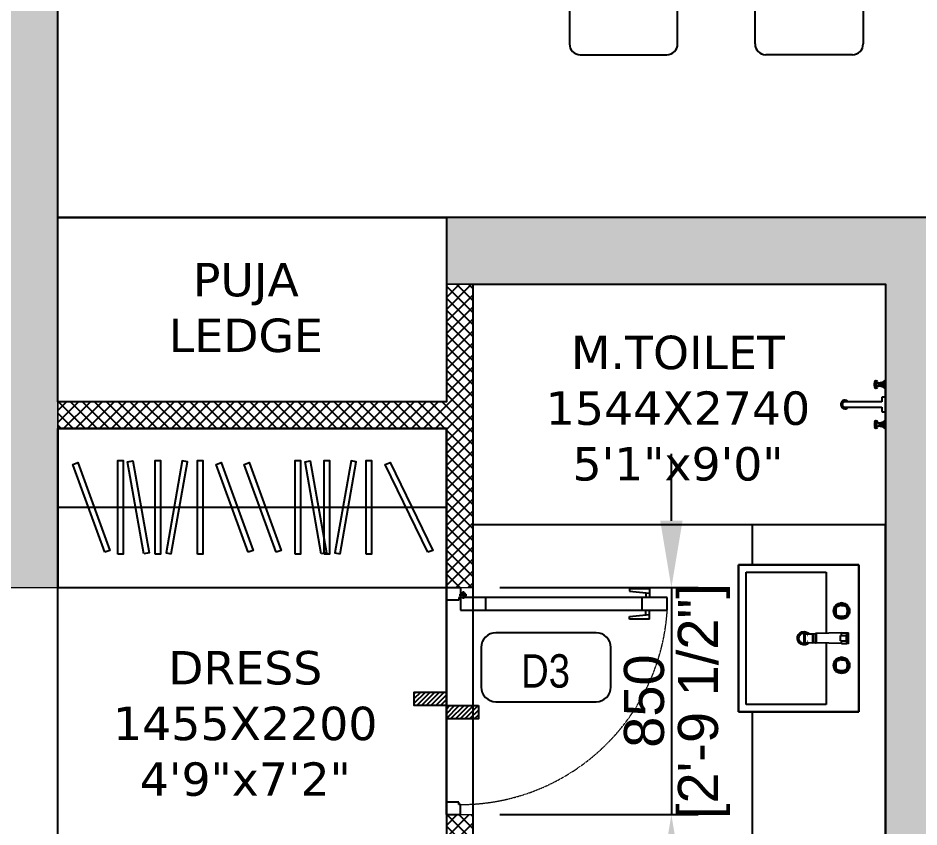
# Model space of a CAD drawing. Header units: millimetres. Extents: x 94643 to 134206, y 115494 to 180803.
# Drawn here: x 120101 to 123475, y 123927 to 126954 of the extents above; entities that cross this region are included whole.
import ezdxf
from ezdxf.enums import TextEntityAlignment as Align

# ---------------------------------------------------------------- set-up
doc = ezdxf.new("R2010")
doc.units = ezdxf.units.MM
doc.linetypes.add('3.5BHK EAST-UN-5$0$DASHED', pattern=[0.75, 0.5, -0.25])
for name, color, linetype in [('A-Dimensions', 4, 'Continuous'), ('A-Dining Table', 253, 'Continuous'), ('A-Door', 11, 'Continuous'), ('A-Door Line', 8, 'Continuous'), ('A-Fixture', 8, 'Continuous'), ('A-Handwash', 252, 'Continuous'), ('A-Handwash Platform', 253, 'Continuous'), ('A-Hatch', 252, 'Continuous'), ('A-MBR-Dress-Wardrobe', 253, 'Continuous'), ('A-Puja', 8, 'Continuous'), ('A-Room Boundary', 44, 'Continuous'), ('A-Shower', 253, 'Continuous'), ('A-Shower Glass', 253, 'Continuous'), ('A-Text Main', 44, 'Continuous')]:
    doc.layers.add(name, color=color, linetype=linetype)
doc.layers.add('A-Wall', color=240, linetype='Continuous', lineweight=35)
doc.styles.add('2024-08-29_TOWER-A$0$simplex-0.8', font='simplex.shx', dxfattribs={"width": 0.8})
doc.styles.add('3.5BHK WEST-UN-6$0$grid_text', font='verdana.ttf')
doc.styles.add('ARIAL', font='ARIALN.TTF')
doc.styles.add('S', font='arial.ttf', dxfattribs={"height": 150})
doc.dimstyles.new('DIMSMALL', dxfattribs={"dimtxt": 150, "dimasz": 250, "dimexe": 100, "dimexo": 100, "dimgap": 25, "dimtad": 1, "dimdec": 0, "dimzin": 0, "dimdsep": 46, "dimtxsty": 'S', "dimcen": 0, "dimdle": 100, "dimclrd": 8, "dimclre": 8, "dimclrt": 256, "dimazin": 0, "dimtfac": 1, "dimtdec": 0, "dimtix": 1, "dimtmove": 0, "dimatfit": 3, "dimldrblk": '12_DatumFilled', "dimfxl": 1, "dimtolj": 1, "dimtzin": 0, "dimlwd": -1, "dimlwe": -1, "dimarcsym": 1})

# ---------------------------------------------------------------- blocks, each defined once
blk = doc.blocks.new('*D250')
at = {"layer": 'A-Dimensions', "color": 8, "transparency": 16777216}
for p, q in [((122548, 125072.7), (122548, 125322.7)), ((121905.4, 124822.7), (122648, 124822.7)), ((122548, 124822.7), (122548, 123972.7)), ((121905.4, 123972.7), (122648, 123972.7)), ((122548, 123722.7), (122548, 123472.7))]:
    blk.add_line(p, q, dxfattribs=at)
for points in [[(122506.3, 125072.7), (122589.7, 125072.7), (122548, 124822.7)], [(122506.3, 123722.7), (122589.7, 123722.7), (122548, 123972.7)]]:
    blk.add_solid(points, dxfattribs=at)
at = {"layer": 'Defpoints', "color": 0, "transparency": 16777216}
for p in [(121805.4, 124822.7), (121805.4, 123972.7), (122548, 123972.7)]:
    blk.add_point(p, dxfattribs=at)
at = {"layer": 'A-Dimensions', "lineweight": 30, "transparency": 16777216, "char_height": 150, "attachment_point": 5, "rotation": 90, "style": 'S'}
for s, insert in [('\\A1;[2\'-9 1/2"]', (122670.1, 124397.7)), ('\\A1;850', (122446.4, 124397.7))]:
    blk.add_mtext(s, dxfattribs=dict(at, insert=insert))
blk = doc.blocks.new('12_DatumFilled')
at = {"color": 8, "linetype": 'ByBlock'}
blk.add_solid([(0, 0.577), (-1, 0), (0, -0.577)], dxfattribs=at)
blk = doc.blocks.new('A$C9b4d8ff6')
at = {"layer": 'A-Door'}
for p, q in [((84.9, 827.1), (37.7, 827.1)), ((37.7, 827.1), (37.8, 53.1)), ((85, 53.1), (84.9, 827.1)), ((4.7, 761.1), (37.7, 761.1)), ((4.7, 761.1), (4.7, 685.5)), ((14.1, 685.5), (21.1, 761.1)), ((19.8, 746.9), (37.7, 746.9)), ((117.9, 761.1), (84.9, 761.1)), ((102.8, 746.9), (84.9, 746.9)), ((108.5, 685.5), (101.5, 761.1)), ((117.9, 761.1), (118, 685.5)), ((84.9, 732.7), (37.7, 732.7)), ((4.7, 685.5), (14.1, 685.5)), ((118, 685.5), (108.5, 685.5)), ((84.9, 147.5), (37.7, 147.5)), ((28.3, 76.7), (28.3, 48.4)), ((0, 0), (0, 53.1)), ((0, 53.1), (37.8, 53.1)), ((14.2, 62.5), (42.5, 62.5)), ((37.8, 53.1), (85, 53.1)), ((37.8, 53.1), (37.8, 47.2)), ((37.8, 47.2), (47.2, 47.2)), ((47.2, 47.2), (47.2, 0)), ((85, 53.1), (85, 53.1)), ((802.8, 47.2), (802.8, 0.1)), ((812.2, 47.2), (802.8, 47.2)), ((850, 53.2), (812.2, 53.1)), ((812.2, 53.1), (812.2, 47.2)), ((850, 0.1), (850, 53.2)), ((47.2, 0), (0, 0)), ((802.8, 0.1), (850, 0.1))]:
    blk.add_line(p, q, dxfattribs=at)
blk.add_circle((28.3, 62.5), 9.44, dxfattribs=at)
at = {"layer": 'A-Door', "linetype": '3.5BHK EAST-UN-5$0$DASHED', "lineweight": 0}
blk.add_arc((35.5, 52), 776.7, 0.0858, 86.3542, dxfattribs=at)
blk = doc.blocks.new('A$Cf00fcc3f')
at = {"layer": 'A-Fixture'}
for p, q in [((0, 0), (0, -450)), ((550, 0), (0, 0)), ((0, -450), (0, 0)), ((0, 0), (550, 0)), ((550, -450), (550, 0)), ((550, 0), (550, -450)), ((144.2, -58.7), (143.6, -64.6)), ((143.6, -64.6), (144.2, -70.5)), ((143.6, -64.6), (144.2, -70.5)), ((145.9, -53), (144.2, -58.7)), ((148.7, -47.8), (145.9, -53)), ((146.8, -64.6), (147.8, -54.3)), ((147.8, -74.9), (146.8, -64.6)), ((149.4, -64.6), (146.8, -64.6)), ((147.8, -54.3), (150.8, -44.3)), ((147.8, -54.3), (150.3, -55.2)), ((150.3, -45.9), (148.7, -47.8)), ((149.4, -64.6), (150.3, -55.2)), ((150.3, -73.9), (149.4, -64.6)), ((150.3, -55.2), (152.9, -46.2)), ((151.6, -42.4), (150.8, -44.3)), ((150.8, -44.3), (152.9, -46.2)), ((151.6, -42.4), (153.6, -41.5)), ((153.7, -44.5), (151.6, -42.4)), ((152.5, -55), (151.6, -64.6)), ((151.6, -64.6), (152.5, -74.2)), ((151.6, -64.6), (152.5, -74.2)), ((155.2, -46), (152.5, -55)), ((155.2, -46), (152.5, -55)), ((153.7, -44.5), (152.9, -46.2)), ((154.1, -55.3), (153.2, -64.6)), ((153.2, -64.6), (154.1, -73.9)), ((153.6, -41.5), (163.5, -38.6)), ((155.5, -43.7), (153.6, -41.5)), ((155.5, -43.7), (153.7, -44.5)), ((156.4, -47.2), (154.1, -55.3)), ((157.1, -39.5), (155.1, -41.1)), ((164.2, -43.3), (155.2, -46)), ((155.5, -43.7), (164.5, -41)), ((164.5, -44.9), (156.4, -47.2)), ((162.3, -36.7), (157.1, -39.5)), ((167.9, -35), (162.3, -36.7)), ((163.5, -38.6), (173.8, -37.6)), ((163.5, -38.6), (164.5, -41)), ((173.8, -42.3), (164.2, -43.3)), ((173.8, -42.3), (164.2, -43.3)), ((164.5, -41), (173.8, -40.1)), ((173.8, -43.9), (164.5, -44.9)), ((173.8, -34.4), (167.9, -35)), ((179.7, -35), (173.8, -34.4)), ((179.7, -35), (173.8, -34.4)), ((173.8, -37.6), (184.1, -38.6)), ((173.8, -37.6), (173.8, -40.1)), ((173.8, -40.1), (183.2, -41)), ((183.4, -43.3), (173.8, -42.3)), ((183.1, -44.9), (173.8, -43.9)), ((185.4, -36.7), (179.7, -35)), ((185.4, -36.7), (179.7, -35)), ((191.2, -47.2), (183.1, -44.9)), ((184.1, -38.6), (183.2, -41)), ((183.2, -41), (192.2, -43.7)), ((183.4, -43.3), (192.4, -46)), ((192.4, -46), (183.4, -43.3)), ((184.1, -38.6), (194.1, -41.5)), ((190.6, -39.5), (185.4, -36.7)), ((190.6, -39.5), (185.4, -36.7)), ((192.5, -41.1), (190.6, -39.5)), ((192.5, -41.1), (190.6, -39.5)), ((191.2, -47.2), (193.5, -55.3)), ((192.2, -43.7), (194.1, -41.5)), ((192.2, -43.7), (193.9, -44.5)), ((192.4, -46), (195.1, -55)), ((194.4, -64.6), (193.5, -55.3)), ((194.4, -64.6), (193.5, -73.9)), ((193.9, -44.5), (196, -42.4)), ((193.9, -44.5), (194.7, -46.2)), ((194.1, -41.5), (196, -42.4)), ((196.9, -44.3), (194.7, -46.2)), ((194.7, -46.2), (197.4, -55.2)), ((195.1, -55), (196, -64.6)), ((196, -64.6), (195.1, -74.2)), ((196, -42.4), (196.9, -44.3)), ((196.9, -44.3), (199.8, -54.3)), ((198.9, -47.8), (197.3, -45.9)), ((198.9, -47.8), (197.3, -45.9)), ((199.8, -54.3), (197.4, -55.2)), ((197.4, -55.2), (198.3, -64.6)), ((198.3, -64.6), (197.4, -73.9)), ((198.3, -64.6), (200.8, -64.6)), ((201.7, -53), (198.9, -47.8)), ((201.7, -53), (198.9, -47.8)), ((199.8, -54.3), (200.8, -64.6)), ((200.8, -64.6), (199.8, -74.9)), ((203.4, -58.7), (201.7, -53)), ((203.4, -58.7), (201.7, -53)), ((203.4, -58.7), (204, -64.6)), ((204, -64.6), (203.4, -58.7)), ((204, -64.6), (203.4, -70.5)), ((204, -64.6), (203.4, -70.5)), ((254.8, -39.2), (296, -39.2)), ((254.8, -39.2), (255, -45.5)), ((255.5, -64.6), (255, -45.5)), ((255, -45.5), (295.9, -45.5)), ((255.5, -64.6), (258.3, -160.2)), ((255.5, -64.6), (265.1, -64.6)), ((265.1, -68.5), (265.1, -47.9)), ((285.7, -47.9), (265.1, -47.9)), ((285.7, -68.5), (285.7, -47.9)), ((285.7, -64.6), (295.3, -64.6)), ((295.3, -64.6), (292.6, -160.2)), ((295.3, -64.6), (295.9, -45.5)), ((295.9, -45.5), (296, -39.2)), ((347.4, -58.7), (346.8, -64.6)), ((346.8, -64.6), (347.4, -70.5)), ((346.8, -64.6), (347.4, -70.5)), ((349.1, -53), (347.4, -58.7)), ((351.9, -47.8), (349.1, -53)), ((350, -64.6), (351, -54.3)), ((351, -74.9), (350, -64.6)), ((352.6, -64.6), (350, -64.6)), ((351, -54.3), (354, -44.3)), ((351, -54.3), (353.5, -55.2)), ((353.5, -45.9), (351.9, -47.8)), ((352.6, -64.6), (353.5, -55.2)), ((353.5, -73.9), (352.6, -64.6)), ((353.5, -55.2), (356.1, -46.2)), ((354.8, -42.4), (354, -44.3)), ((354, -44.3), (356.1, -46.2)), ((354.8, -42.4), (356.8, -41.5)), ((356.9, -44.5), (354.8, -42.4)), ((355.7, -55), (354.8, -64.6)), ((354.8, -64.6), (355.7, -74.2)), ((354.8, -64.6), (355.7, -74.2)), ((358.4, -46), (355.7, -55)), ((358.4, -46), (355.7, -55)), ((356.9, -44.5), (356.1, -46.2)), ((357.3, -55.3), (356.4, -64.6)), ((356.4, -64.6), (357.3, -73.9)), ((356.8, -41.5), (366.7, -38.6)), ((358.7, -43.7), (356.8, -41.5)), ((358.7, -43.7), (356.9, -44.5)), ((359.6, -47.2), (357.3, -55.3)), ((360.3, -39.5), (358.3, -41.1)), ((367.4, -43.3), (358.4, -46)), ((358.7, -43.7), (367.7, -41)), ((367.7, -44.9), (359.6, -47.2)), ((365.5, -36.7), (360.3, -39.5)), ((371.1, -35), (365.5, -36.7)), ((366.7, -38.6), (377, -37.6)), ((366.7, -38.6), (367.7, -41)), ((377, -42.3), (367.4, -43.3)), ((377, -42.3), (367.4, -43.3)), ((367.7, -41), (377, -40.1)), ((377, -43.9), (367.7, -44.9)), ((377, -34.4), (371.1, -35)), ((382.9, -35), (377, -34.4)), ((382.9, -35), (377, -34.4)), ((377, -37.6), (387.3, -38.6)), ((377, -37.6), (377, -40.1)), ((377, -40.1), (386.4, -41)), ((386.6, -43.3), (377, -42.3)), ((386.3, -44.9), (377, -43.9)), ((388.6, -36.7), (382.9, -35)), ((388.6, -36.7), (382.9, -35)), ((394.4, -47.2), (386.3, -44.9)), ((387.3, -38.6), (386.4, -41)), ((386.4, -41), (395.4, -43.7)), ((386.6, -43.3), (395.6, -46)), ((395.6, -46), (386.6, -43.3)), ((387.3, -38.6), (397.3, -41.5)), ((393.8, -39.5), (388.6, -36.7)), ((393.8, -39.5), (388.6, -36.7)), ((395.7, -41.1), (393.8, -39.5)), ((395.7, -41.1), (393.8, -39.5)), ((394.4, -47.2), (396.7, -55.3)), ((395.4, -43.7), (397.3, -41.5)), ((395.4, -43.7), (397.1, -44.5)), ((395.6, -46), (398.3, -55)), ((397.6, -64.6), (396.7, -55.3)), ((397.6, -64.6), (396.7, -73.9)), ((397.1, -44.5), (399.2, -42.4)), ((397.1, -44.5), (397.9, -46.2)), ((397.3, -41.5), (399.2, -42.4)), ((400.1, -44.3), (397.9, -46.2)), ((397.9, -46.2), (400.6, -55.2)), ((398.3, -55), (399.2, -64.6)), ((399.2, -64.6), (398.3, -74.2)), ((399.2, -42.4), (400.1, -44.3)), ((400.1, -44.3), (403, -54.3)), ((402.1, -47.8), (400.5, -45.9)), ((402.1, -47.8), (400.5, -45.9)), ((403, -54.3), (400.6, -55.2)), ((400.6, -55.2), (401.5, -64.6)), ((401.5, -64.6), (400.6, -73.9)), ((401.5, -64.6), (404, -64.6)), ((404.9, -53), (402.1, -47.8)), ((404.9, -53), (402.1, -47.8)), ((403, -54.3), (404, -64.6)), ((404, -64.6), (403, -74.9)), ((406.6, -58.7), (404.9, -53)), ((406.6, -58.7), (404.9, -53)), ((406.6, -58.7), (407.2, -64.6)), ((406.6, -58.7), (407.2, -64.6)), ((407.2, -64.6), (406.6, -70.5)), ((407.2, -64.6), (406.6, -70.5)), ((144.2, -70.5), (145.9, -76.1)), ((144.2, -70.5), (145.9, -76.1)), ((145.9, -76.1), (148.7, -81.3)), ((145.9, -76.1), (148.7, -81.3)), ((147.8, -74.9), (150.3, -73.9)), ((150.8, -84.8), (147.8, -74.9)), ((148.7, -81.3), (150.3, -83.2)), ((148.7, -81.3), (150.3, -83.2)), ((152.9, -82.9), (150.3, -73.9)), ((150.8, -84.8), (152.9, -82.9)), ((151.6, -86.8), (150.8, -84.8)), ((151.6, -86.8), (153.7, -84.7)), ((151.6, -86.8), (153.6, -87.6)), ((152.5, -74.2), (155.2, -83.2)), ((152.5, -74.2), (155.2, -83.2)), ((152.9, -82.9), (153.7, -84.7)), ((155.5, -85.5), (153.6, -87.6)), ((163.5, -90.6), (153.6, -87.6)), ((153.7, -84.7), (155.5, -85.5)), ((154.1, -73.9), (156.4, -81.9)), ((155.1, -88.1), (157.1, -89.7)), ((155.1, -88.1), (157.1, -89.7)), ((155.2, -83.2), (164.2, -85.9)), ((155.2, -83.2), (164.2, -85.9)), ((164.5, -88.1), (155.5, -85.5)), ((156.4, -81.9), (164.5, -84.3)), ((157.1, -89.7), (162.3, -92.4)), ((157.1, -89.7), (162.3, -92.4)), ((162.3, -92.4), (167.9, -94.2)), ((162.3, -92.4), (167.9, -94.2)), ((163.5, -90.6), (164.5, -88.1)), ((173.8, -91.6), (163.5, -90.6)), ((164.2, -85.9), (173.8, -86.8)), ((164.2, -85.9), (173.8, -86.8)), ((164.5, -84.3), (173.8, -85.2)), ((173.8, -89), (164.5, -88.1)), ((167.9, -94.2), (173.8, -94.7)), ((167.9, -94.2), (173.8, -94.7)), ((173.8, -85.2), (183.1, -84.3)), ((173.8, -86.8), (183.4, -85.9)), ((173.8, -86.8), (183.4, -85.9)), ((183.2, -88.1), (173.8, -89)), ((173.8, -91.6), (173.8, -89)), ((184.1, -90.6), (173.8, -91.6)), ((173.8, -94.7), (179.7, -94.2)), ((173.8, -94.7), (179.7, -94.2)), ((179.7, -94.2), (185.4, -92.4)), ((179.7, -94.2), (185.4, -92.4)), ((183.1, -84.3), (191.2, -81.9)), ((192.2, -85.5), (183.2, -88.1)), ((184.1, -90.6), (183.2, -88.1)), ((183.4, -85.9), (192.4, -83.2)), ((183.4, -85.9), (192.4, -83.2)), ((194.1, -87.6), (184.1, -90.6)), ((185.4, -92.4), (190.6, -89.7)), ((185.4, -92.4), (190.6, -89.7)), ((190.6, -89.7), (192.5, -88.1)), ((190.6, -89.7), (192.5, -88.1)), ((191.2, -81.9), (193.5, -73.9)), ((192.2, -85.5), (193.9, -84.7)), ((192.2, -85.5), (194.1, -87.6)), ((192.4, -83.2), (195.1, -74.2)), ((192.4, -83.2), (195.1, -74.2)), ((193.9, -84.7), (194.7, -82.9)), ((193.9, -84.7), (196, -86.8)), ((196, -86.8), (194.1, -87.6)), ((197.4, -73.9), (194.7, -82.9)), ((196.9, -84.8), (194.7, -82.9)), ((196, -86.8), (196.9, -84.8)), ((199.8, -74.9), (196.9, -84.8)), ((197.3, -83.2), (198.9, -81.3)), ((197.3, -83.2), (198.9, -81.3)), ((199.8, -74.9), (197.4, -73.9)), ((198.9, -81.3), (201.7, -76.1)), ((198.9, -81.3), (201.7, -76.1)), ((201.7, -76.1), (203.4, -70.5)), ((201.7, -76.1), (203.4, -70.5)), ((265.1, -68.5), (285.7, -68.5)), ((347.4, -70.5), (349.1, -76.1)), ((347.4, -70.5), (349.1, -76.1)), ((349.1, -76.1), (351.9, -81.3)), ((349.1, -76.1), (351.9, -81.3)), ((351, -74.9), (353.5, -73.9)), ((354, -84.8), (351, -74.9)), ((351.9, -81.3), (353.5, -83.2)), ((351.9, -81.3), (353.5, -83.2)), ((356.1, -82.9), (353.5, -73.9)), ((354, -84.8), (356.1, -82.9)), ((354.8, -86.8), (354, -84.8)), ((354.8, -86.8), (356.9, -84.7)), ((354.8, -86.8), (356.8, -87.6)), ((355.7, -74.2), (358.4, -83.2)), ((355.7, -74.2), (358.4, -83.2)), ((356.1, -82.9), (356.9, -84.7)), ((358.7, -85.5), (356.8, -87.6)), ((366.7, -90.6), (356.8, -87.6)), ((356.9, -84.7), (358.7, -85.5)), ((357.3, -73.9), (359.6, -81.9)), ((358.3, -88.1), (360.3, -89.7)), ((358.3, -88.1), (360.3, -89.7)), ((358.4, -83.2), (367.4, -85.9)), ((358.4, -83.2), (367.4, -85.9)), ((367.7, -88.1), (358.7, -85.5)), ((359.6, -81.9), (367.7, -84.3)), ((360.3, -89.7), (365.5, -92.4)), ((360.3, -89.7), (365.5, -92.4)), ((365.5, -92.4), (371.1, -94.2)), ((365.5, -92.4), (371.1, -94.2)), ((366.7, -90.6), (367.7, -88.1)), ((377, -91.6), (366.7, -90.6)), ((367.4, -85.9), (377, -86.8)), ((367.4, -85.9), (377, -86.8)), ((367.7, -84.3), (377, -85.2)), ((377, -89), (367.7, -88.1)), ((371.1, -94.2), (377, -94.7)), ((371.1, -94.2), (377, -94.7)), ((377, -85.2), (386.3, -84.3)), ((377, -86.8), (386.6, -85.9)), ((377, -86.8), (386.6, -85.9)), ((386.4, -88.1), (377, -89)), ((377, -91.6), (377, -89)), ((387.3, -90.6), (377, -91.6)), ((377, -94.7), (382.9, -94.2)), ((377, -94.7), (382.9, -94.2)), ((382.9, -94.2), (388.6, -92.4)), ((382.9, -94.2), (388.6, -92.4)), ((386.3, -84.3), (394.4, -81.9)), ((395.4, -85.5), (386.4, -88.1)), ((387.3, -90.6), (386.4, -88.1)), ((386.6, -85.9), (395.6, -83.2)), ((386.6, -85.9), (395.6, -83.2)), ((397.3, -87.6), (387.3, -90.6)), ((388.6, -92.4), (393.8, -89.7)), ((388.6, -92.4), (393.8, -89.7)), ((393.8, -89.7), (395.7, -88.1)), ((393.8, -89.7), (395.7, -88.1)), ((394.4, -81.9), (396.7, -73.9)), ((395.4, -85.5), (397.1, -84.7)), ((395.4, -85.5), (397.3, -87.6)), ((395.6, -83.2), (398.3, -74.2)), ((395.6, -83.2), (398.3, -74.2)), ((397.1, -84.7), (397.9, -82.9)), ((397.1, -84.7), (399.2, -86.8)), ((399.2, -86.8), (397.3, -87.6)), ((400.6, -73.9), (397.9, -82.9)), ((400.1, -84.8), (397.9, -82.9)), ((399.2, -86.8), (400.1, -84.8)), ((403, -74.9), (400.1, -84.8)), ((400.5, -83.2), (402.1, -81.3)), ((400.5, -83.2), (402.1, -81.3)), ((403, -74.9), (400.6, -73.9)), ((402.1, -81.3), (404.9, -76.1)), ((402.1, -81.3), (404.9, -76.1)), ((404.9, -76.1), (406.6, -70.5)), ((404.9, -76.1), (406.6, -70.5)), ((257.2, -122), (27.5, -122)), ((27.5, -122), (27.5, -422)), ((522.5, -122), (293.7, -122)), ((522.5, -422), (522.5, -122)), ((258.3, -162.3), (258.3, -160.2)), ((292.6, -160.2), (258.3, -160.2)), ((258.3, -162.3), (258.6, -171.8)), ((258.3, -162.3), (292.5, -162.3)), ((292.2, -171.8), (292.5, -162.3)), ((292.6, -160.2), (292.5, -162.3)), ((258.6, -171.8), (258.6, -172.7)), ((258.6, -171.8), (292.2, -171.8)), ((259.4, -201.1), (258.6, -172.7)), ((292.2, -172.7), (258.6, -172.7)), ((259.4, -201.1), (259.5, -204.3)), ((259.4, -201.1), (291.4, -201.1)), ((264.3, -192.3), (264.3, -190.8)), ((286.5, -192.3), (286.5, -190.8)), ((291.3, -204.3), (291.4, -201.1)), ((291.4, -201.1), (292.2, -172.7)), ((292.2, -171.8), (292.2, -172.7)), ((259.5, -204.3), (291.3, -204.3)), ((27.5, -422), (522.5, -422)), ((0, -450), (550, -450)), ((550, -450), (0, -450))]:
    blk.add_line(p, q, dxfattribs=at)
for radius, start, end in [(25, 130.6704, 0), (20, 145.6811, 0), (25, 0, 45), (20, 0, 24.0891)]:
    blk.add_arc((275, -205), radius, start, end, dxfattribs=at)
blk = doc.blocks.new('A$Cfbc7273c')
at = {"layer": 'A-Shower'}
for p, q in [((-41.9, 68.8), (-41.9, 81.3)), ((-41.9, 81.3), (-27.4, 81.2)), ((-27.4, 68.8), (-41.9, 68.8)), ((-23.6, 68.6), (-23.6, 81.3)), ((-22.2, 81.5), (-22.2, 68.5)), ((-20.4, 68.3), (-20.4, 81.7)), ((-18, 82.2), (-18, 67.8)), ((-15.8, 67.3), (-15.8, 82.7)), ((-13.3, 66.5), (-13.3, 83.5)), ((-9.9, 65.2), (-9.9, 84.7)), ((-5.4, 63), (-5.4, 87)), ((0, 90.6), (0, 59.4)), ((0, -90.6), (0, 90.6)), ((-13.5, 10), (-152, 10)), ((-13.5, 26), (-13.5, 10)), ((0, 27), (-12.5, 27)), ((0, -27), (0, 27)), ((-152, -10), (-13.5, -10)), ((-13.5, -10), (-13.5, -26)), ((-12.5, -27), (0, -27)), ((-15.8, -67.3), (-15.8, -82.7)), ((-13.3, -66.5), (-13.3, -83.5)), ((-9.9, -65.2), (-9.9, -84.7)), ((-5.4, -63), (-5.4, -87)), ((0, -90.6), (0, -59.4)), ((-41.9, -68.8), (-41.9, -81.3)), ((-27.4, -68.8), (-41.9, -68.8)), ((-41.9, -81.3), (-27.4, -81.2)), ((-23.6, -68.6), (-23.6, -81.3)), ((-22.2, -81.5), (-22.2, -68.5)), ((-20.4, -68.3), (-20.4, -81.7)), ((-18, -82.2), (-18, -67.8))]:
    blk.add_line(p, q, dxfattribs=at)
for centre, radius in [((-36, 85.7), 4.41), ((-36, 64.3), 4.41), ((-36, 74.8), 3.69), ((-36, -64.3), 4.41), ((-36, -85.7), 4.41), ((-36, -74.8), 3.69)]:
    blk.add_circle(centre, radius, dxfattribs=at)
for centre, radius, start, end in [((-27.2, 125.4), 44.2, 269.7849, 308.0362), ((-27.4, 24.1), 44.7, 52.1791, 90), ((-152, 0), 16, 90, 180.0001), ((-152, 0), 16, 180.0001, 270), ((-152, 0), 10, 90, 270), ((-152, 0), 16, 38.6822, 90), ((-12.5, 26), 0.999, 89.9998, 180.1995), ((-152, 0), 16, 270, 321.3178), ((-12.5, -26), 1, 180, 269.8008), ((-27.4, -24.1), 44.7, 270, 307.8209), ((-27.2, -125.4), 44.2, 51.9638, 90.2151)]:
    blk.add_arc(centre, radius, start, end, dxfattribs=at)
blk = doc.blocks.new('A$Cbd38edc3')
at = {"layer": 'A-MBR-Dress-Wardrobe', "linetype": 'Continuous'}
for points in [[(0, 0), (0, -595), (1455, -595), (1455, 0)], [(175.6, -462.9), (55.9, -134), (74.7, -127.2), (194.4, -456)], [(225.1, -470), (225.1, -120), (245.1, -120), (245.1, -470)], [(322.4, -469.1), (261.6, -124.4), (281.3, -120.9), (342.1, -465.6)], [(365.2, -470), (365.2, -120), (385.2, -120), (385.2, -470)], [(424.9, -469.1), (485.7, -124.4), (466, -120.9), (405.2, -465.6)], [(523.1, -470), (523.1, -120), (543.1, -120), (543.1, -470)], [(713.1, -462.9), (593.4, -134), (612.2, -127.2), (731.9, -456)], [(817.8, -462.9), (698.1, -134), (716.9, -127.2), (836.6, -456)], [(889.2, -470), (889.2, -120), (909.2, -120), (909.2, -470)], [(986.5, -469.1), (925.7, -124.4), (945.4, -120.9), (1006.2, -465.6)], [(997.3, -470), (997.3, -120), (1017.3, -120), (1017.3, -470)], [(1057, -469.1), (1117.8, -124.4), (1098.1, -120.9), (1037.3, -465.6)], [(1155.2, -470), (1155.2, -120), (1175.2, -120), (1175.2, -470)], [(1385.2, -462.9), (1225.5, -134), (1244.3, -127.2), (1404, -456)]]:
    blk.add_lwpolyline(points, close=True, dxfattribs=at)
blk.add_lwpolyline([(1455, -295), (5, -295)], dxfattribs=at)
blk = doc.blocks.new('2024-08-29_TOWER-A$0$WNTG')
at = {"layer": 'A-Text Main'}
blk.add_lwpolyline([(-187.8, 246.2), (187.8, 246.2, -0.414214), (242.8, 191.2), (242.8, 43.3, -0.414214), (187.8, -11.7), (-187.8, -11.7, -0.414214), (-242.8, 43.3), (-242.8, 191.2, -0.414214)], format="xyb", close=True, dxfattribs=at)
at = {"layer": 'A-Text Main', "style": '2024-08-29_TOWER-A$0$simplex-0.8', "width": 0.8}
blk.add_attdef('WNTG', text='', height=150, dxfattribs=at).set_placement((-1.6, 43), align=Align.CENTER)
blk = doc.blocks.new('TILE DROP')
at = {"layer": 'A-Door Line'}
h = blk.add_hatch(dxfattribs=at)
h.set_pattern_fill('ANSI31', color=8, scale=0.1)
h.set_pattern_definition([(45, (-18.584744, -6.592634), (-0.008838835, 0.008838835), [])])
h.paths.add_polyline_path([(0, 0.05), (-0.12, 0.05), (-0.12, 0), (0, 0)])
h.paths.add_polyline_path([(0.12, -0.05), (0.12, 0), (0, 0), (0, -0.05)])
at = {"layer": 'A-Door Line', "color": 8}
for points in [[(-0.12, 0), (-0.12, 0.05), (0, 0.05), (0, 0)], [(0, -0.05), (0, 0), (0.12, 0), (0.12, -0.05)]]:
    blk.add_lwpolyline(points, close=True, dxfattribs=at)
blk = doc.blocks.new('A$C81f2a20b')
at = {"layer": 'A-Dining Table', "linetype": 'Continuous'}
for p, q in [((290.6, 1087.3), (614.6, 1087.3)), ((1309.4, 1087.3), (985.4, 1087.3)), ((250.1, 800), (250.1, 1046.8)), ((655.1, 1046.8), (655.1, 800)), ((944.9, 1046.8), (944.9, 800)), ((1349.9, 800), (1349.9, 1046.8)), ((0, 0), (0, 800)), ((0, 800), (1600, 800)), ((50, 0), (50, 800)), ((1550, 0), (1550, 800)), ((1600, 800), (1600, 0)), ((0, 614.7), (-267.2, 614.7)), ((1600, 614.7), (1867.2, 614.7)), ((-307.7, 574.2), (-307.7, 250.2)), ((1907.7, 574.2), (1907.7, 250.2)), ((-267.2, 209.7), (0, 209.7)), ((1867.2, 209.7), (1600, 209.7)), ((1600, 0), (0, 0)), ((250.1, 0), (250.1, -246.8)), ((655.1, -246.8), (655.1, 0)), ((944.9, -246.8), (944.9, 0)), ((1349.9, 0), (1349.9, -246.8)), ((290.6, -287.3), (614.6, -287.3)), ((1309.4, -287.3), (985.4, -287.3))]:
    blk.add_line(p, q, dxfattribs=at)
for centre, start, end in [((290.6, 1046.8), 90, 180), ((614.6, 1046.8), 0, 90), ((985.4, 1046.8), 90, 180), ((1309.4, 1046.8), 0, 90), ((-267.2, 574.2), 90, 180), ((1867.2, 574.2), 0, 90), ((-267.2, 250.2), 180, 270), ((1867.2, 250.2), 270, 0), ((290.6, -246.8), 180, 270), ((614.6, -246.8), 270, 0), ((985.4, -246.8), 180, 270), ((1309.4, -246.8), 270, 0)]:
    blk.add_arc(centre, 40.5, start, end, dxfattribs=at)
blk = doc.blocks.new('Unit-6')
at = {"layer": 'A-Hatch', "linetype": 'Continuous'}
h = blk.add_hatch(color=256, dxfattribs=at)
h.dxf.hatch_style = 1
h.paths.add_polyline_path([(-12775, 13069.9), (-12775, 11920), (-12525, 11920), (-12525, 12819.9), (-7825, 12819.9), (-7825, 13069.9)])
h.paths.add_polyline_path([(-7825, 9159.9), (-7825, 8959.9), (-12525, 8959.9), (-12525, 8109.9), (-12775, 8109.9), (-12775, 10120), (-12525, 10120), (-12525, 9159.9)])
h.paths.add_polyline_path([(-5007, 13069.9), (-752.8, 13070), (-752.8, 12819.9), (-5007, 12819.9)])
h.paths.add_polyline_path([(-4805.5, 9159.9), (-4805.5, 8959.9), (-6625, 8959.9), (-6625, 12819.9), (-6625, 13069.9), (-6425, 13069.9), (-6425, 12819.9), (-6425, 9159.9)])
h.paths.add_polyline_path([(-2885, 8959.9), (-3805, 8959.9), (-3805, 9159.9), (-250, 9159.9), (-250, 9810), (0, 9810), (0, 8909.9), (-2635.5, 8909.9), (-2885, 8909.9)])
h.paths.add_polyline_path([(-2885, 5459.9), (-2885, 5209.9), (-250, 5209.9), (-250, 1925), (-895, 1925), (-895, 1825), (-250, 1825), (-250, 0), (0, 0), (0, 5459.9)])
h.paths.add_polyline_path([(-4475, 250), (-4475, 3240), (-6370, 3240), (-6370, 2990), (-4725.5, 2990), (-4725.5, 250), (-5460, 250), (-5460, 0), (-3975, 0), (-3975, 250)])
h.paths.add_polyline_path([(-7825, 1855), (-7825, 4109.8), (-8025, 4109.8), (-8025.1, 1855)])
h.paths.add_polyline_path([(-9025, 4109.8), (-12775, 4109.8), (-12775, 0), (-11921.6, 0), (-11921.6, 250), (-12525, 250), (-12525, 3909.8), (-9025, 3910)])
h.paths.add_polyline_path([(-10030, 5730), (-10030, 5530), (-11615, 5530), (-12775, 5530), (-12775, 6609.9), (-12525, 6609.9), (-12525, 5730)])
h.paths.add_polyline_path([(-9180, 5530), (-7825, 5530), (-7825, 7959.9), (-8025, 7959.9), (-8025, 5730), (-9180, 5730)])
h.paths.add_polyline_path([(-8701.6, 248.2), (-11171.6, 250), (-11171.6, 0), (-8701.6, 0)])
h.paths.add_polyline_path([(-6210, 250), (-6210, 0), (-7951.6, 0), (-7951.6, 250)])
at = {"layer": 'A-Door Line'}
blk.add_line((-6370, 1005), (-6370, 1855), dxfattribs=at)
at = {"layer": 'A-Handwash Platform'}
blk.add_lwpolyline([(-5225.5, 1390), (-5225.5, 250), (-4725.5, 250), (-4725.5, 2090), (-5225.5, 2090), (-5225.5, 1940)], dxfattribs=at)
at = {"layer": 'A-Puja', "linetype": 'Continuous'}
blk.add_lwpolyline([(-7825, 3240), (-6370, 3240), (-6370, 2550), (-7825, 2550)], close=True, dxfattribs=at)
at = {"layer": 'A-Room Boundary', "linetype": 'Continuous'}
for points in [[(-7825, 8959.9), (-2885, 8959.9), (-2885, 3240), (-7825, 3240)], [(-6270, 2990), (-4725.5, 2990), (-4725.5, 250), (-6270, 250)], [(-7825, 2450), (-6370, 2450), (-6370, 250), (-7825, 250)]]:
    blk.add_lwpolyline(points, close=True, dxfattribs=at)
at = {"layer": 'A-Shower Glass'}
blk.add_lwpolyline([(-4725.5, 2090), (-6270, 2090)], dxfattribs=at)
at = {"layer": 'A-Wall', "lineweight": 0}
for points in [[(-7825, 1855), (-7825, 4109.8), (-8025, 4109.8), (-8025.1, 1855)], [(-4475, 250), (-4475, 3240), (-6370, 3240), (-6370, 2990), (-4725.5, 2990), (-4725.5, 250), (-5460, 250), (-5460, 0), (-3975, 0), (-3975, 250)], [(-6370, 250), (-6370, 1005), (-6270, 1005), (-6270, 250)]]:
    blk.add_lwpolyline(points, close=True, dxfattribs=at)
at = {"layer": 'A-Dining Table', "linetype": 'Continuous'}
blk.add_blockref('A$C81f2a20b', (-6159.1, 4136.5), dxfattribs=at)
at = {"layer": 'A-Door', "linetype": 'Continuous', "rotation": 270}
blk.add_blockref('A$C9b4d8ff6', (-6370, 1855), dxfattribs=at)
at = {"layer": 'A-Door Line', "color": 8, "xscale": 1000.000000000004, "yscale": 1000.000000000004, "zscale": 1000.000000000004, "rotation": 180}
blk.add_blockref('TILE DROP', (-6370, 1413.4), dxfattribs=at)
at = {"layer": 'A-Handwash', "linetype": 'Continuous', "xscale": -1, "rotation": 270}
blk.add_blockref('A$Cf00fcc3f', (-4825.5, 1390), dxfattribs=at)
at = {"layer": 'A-MBR-Dress-Wardrobe', "linetype": 'Continuous'}
blk.add_blockref('A$Cbd38edc3', (-7825, 2450), dxfattribs=at)
at = {"layer": 'A-Shower', "linetype": 'Continuous'}
blk.add_blockref('A$Cfbc7273c', (-4725.5, 2540), dxfattribs=at)
at = {"layer": 'A-Text Main'}
ref = blk.add_blockref('2024-08-29_TOWER-A$0$WNTG', (-5997, 1673.8), dxfattribs=dict(at, xscale=-1, rotation=180))
ref.add_attrib('WNTG', 'D3', dxfattribs={"height": 125, "style": 'ARIAL'}).set_placement((-5998.6, 1480.4), align=Align.CENTER)
at = {"layer": 'A-Text Main', "char_height": 125, "width": 1167.553, "attachment_point": 5, "style": '3.5BHK WEST-UN-6$0$grid_text'}
for s, insert in [('M.TOILET\\P1544X2740\\P5\'1"x9\'0"', (-5502.7, 2525.3)), ('DRESS\\P1455X2200\\P4\'9"x7\'2"', (-7123.1, 1345.3))]:
    blk.add_mtext(s, dxfattribs=dict(at, insert=insert))
at = {"layer": 'A-Text Main', "insert": (-7120.8, 2902), "char_height": 125, "attachment_point": 5, "style": '3.5BHK WEST-UN-6$0$grid_text', "bg_fill": 2}
blk.add_mtext_dynamic_manual_height_columns('PUJA LEDGE', width=842.039, gutter_width=487.9, heights=[-338], dxfattribs=at)
at = {"layer": 'A-Hatch', "linetype": 'Continuous'}
h = blk.add_hatch(dxfattribs=at)
h.set_pattern_fill('ANSI37', color=256, scale=10)
h.set_pattern_definition([(45, (-12774.998, 13069.927), (-22.45064, 22.45064), []), (135, (-12774.998, 13069.927), (-22.45064, -22.45064), [])])
h.paths.add_polyline_path([(-4805.5, 10910.6), (-4905.5, 10910.6), (-4905.5, 12819.9), (-4805.5, 12819.9)])
h.paths.add_polyline_path([(-5055, 12040.6), (-4905.5, 12040.6), (-4905.5, 11839.9), (-5055, 11839.9)])
h.paths.add_polyline_path([(-5805, 11839.9), (-6425, 11839.9), (-6425, 12040.6), (-5805.2, 12040.6)])
h.paths.add_polyline_path([(-4805.5, 9159.9), (-4905.5, 9159.9), (-4905.5, 10059.9), (-4805.5, 10059.9)])
h.paths.add_polyline_path([(-2635, 5459.9), (-2635, 5910), (-2885, 5910), (-2885, 5459.9)])
h.paths.add_polyline_path([(-1885.4, 5859.9), (-1885.4, 5459.9), (-1785.4, 5459.9), (-1785.4, 5859.9)])
h.paths.add_polyline_path([(-9125.5, 5530), (-9025, 5530), (-9025, 4109.8), (-9125.5, 4109.8)])
h.paths.add_polyline_path([(-11665, 4109.8), (-11665, 4780), (-11865, 4780), (-11865, 4109.8)])
h.paths.add_polyline_path([(-7825, 2450), (-6370, 2450), (-6370, 1855), (-6270, 1855), (-6270, 2990), (-6370, 2990), (-6370, 2550), (-7825, 2550)])
h.paths.add_polyline_path([(-6370, 250), (-6370, 1005), (-6270, 1005), (-6270, 250)])
h.paths.add_polyline_path([(-2975, 1925), (-2975, 1825), (-1895, 1825), (-1895, 1925)])
h.paths.add_polyline_path([(-4475, 1825), (-3975, 1825), (-3975, 1925), (-4475, 1925)])
at = {"layer": 'A-Wall', "lineweight": 0}
blk.add_lwpolyline([(-7825, 2450), (-6370, 2450), (-6370, 1855), (-6270, 1855), (-6270, 2990), (-6370, 2990), (-6370, 2550), (-7825, 2550)], close=True, dxfattribs=at)

msp = doc.modelspace()

# ---------------------------------------------------------------- dimensions: what is measured, and where the dimension line sits
at = {"layer": 'A-Dimensions', "lineweight": 30}
dim = msp.add_linear_dim(base=(122548, 123972.7), p1=(121805.4, 124822.7), p2=(121805.4, 123972.7), angle=90, dimstyle='DIMSMALL', override={"dimpost": '\\X'}, dxfattribs=at)
dim.commit()
dim.dimension.update_dxf_attribs({"geometry": '*D250', "text_midpoint": (122548, 124397.7)})

# ---------------------------------------------------------------- next in the draw order: block references
at = {"linetype": 'Continuous'}
msp.add_blockref('Unit-6', (128075.4, 122967.7), dxfattribs=at)

doc.saveas('drawing.dxf')
